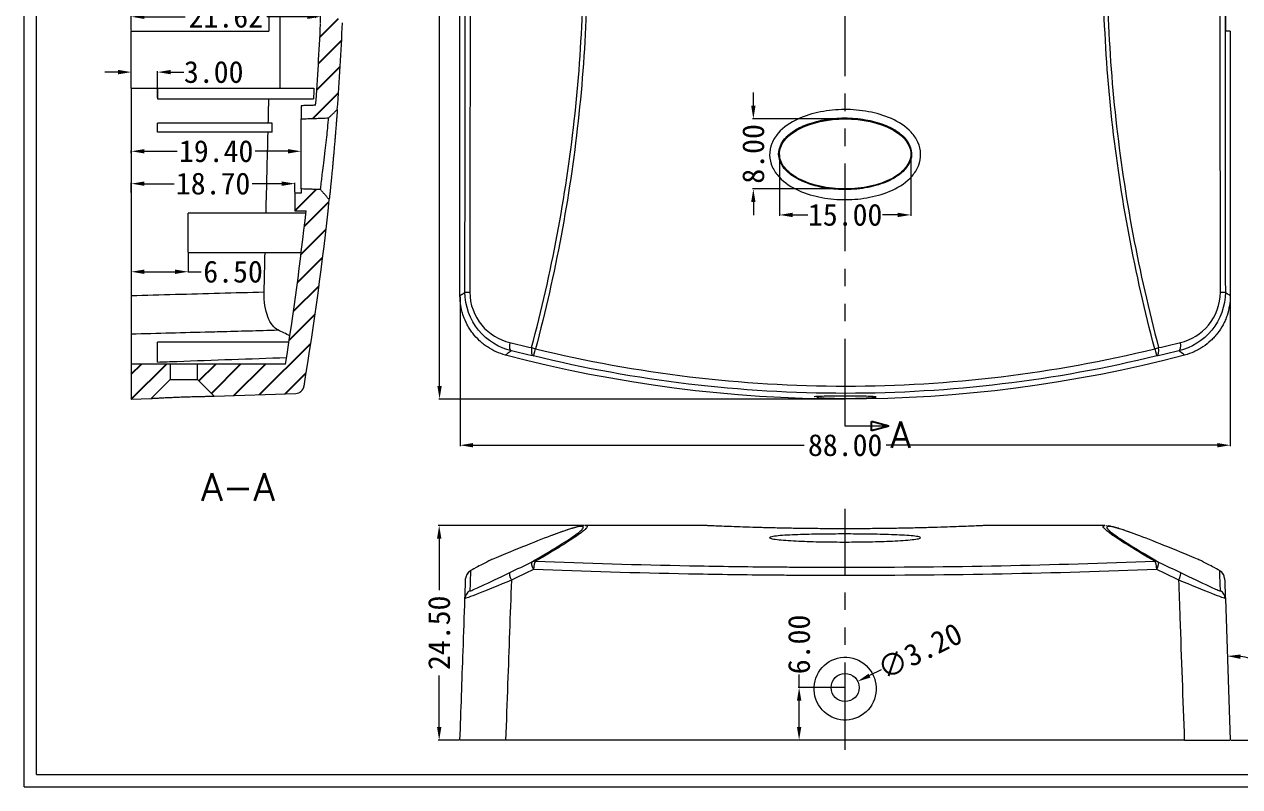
# Model space of a CAD drawing. Extents: x 25 to 585, y 188 to 465.
# Drawn here: x 25.4 to 164.3, y 188.1 to 275.2 of the extents above; entities that cross this region are included whole.
import ezdxf

# ---------------------------------------------------------------- set-up
doc = ezdxf.new("R2010")
doc.units = 0
doc.header["$MEASUREMENT"] = 0
doc.linetypes.add('PHANTOM', pattern=[2.5, 1.25, -0.25, 0.25, -0.25, 0.25, -0.25])
doc.layers.add('10', color=7, linetype='Continuous')
doc.layers.add('TOP', color=7, linetype='Continuous')
doc.styles.add('blockfont', font='simplex.shx', dxfattribs={"bigfont": 'bigfont'})
doc.dimstyles.new('1', dxfattribs={"dimtxt": 2.5, "dimasz": 1.5, "dimexe": 0.1, "dimexo": 0.1, "dimgap": 0.09, "dimtad": 0, "dimzin": 0, "dimdsep": 46, "dimtxsty": 'Standard', "dimcen": 0, "dimclrd": 4, "dimclre": 4, "dimclrt": 3, "dimadec": 1, "dimazin": 0, "dimtfac": 1, "dimtofl": 0, "dimtmove": 0, "dimatfit": 3, "dimfxl": 0.18, "dimtolj": 1, "dimtzin": 0, "dimlwd": 9, "dimlwe": 9, "dimarcsym": 0})

# ---------------------------------------------------------------- blocks, each defined once
blk = doc.blocks.new('HATCH1')
at = {"color": 200, "linetype": 'Continuous'}
for p, q in [((13.63, 348.28), (15.66, 350.3)), ((15.97, 347.78), (18.39, 350.2)), ((18.7, 347.69), (21.12, 350.11)), ((21.44, 347.59), (23.86, 350.01)), ((24.17, 347.5), (26.59, 349.92)), ((26.91, 347.4), (29.33, 349.82)), ((29.64, 347.31), (32.06, 349.72)), ((14.05, 345.87), (15.63, 347.45)), ((31.29, 346.13), (33.47, 348.3)), ((31.67, 343.68), (33.86, 345.87)), ((32.04, 341.22), (34.24, 343.42)), ((32.39, 338.74), (34.6, 340.95)), ((32.72, 336.25), (34.95, 338.47)), ((33.04, 333.74), (35.28, 335.98)), ((33.34, 331.21), (35.59, 333.46)), ((33.62, 328.67), (35.89, 330.93)), ((33.89, 326.11), (36.17, 328.38)), ((34.14, 323.53), (36.43, 325.82)), ((34.37, 320.94), (36.68, 323.24)), ((34.58, 318.32), (36.91, 320.64)), ((34.78, 315.69), (37.12, 318.02)), ((34.96, 313.04), (37.31, 315.39)), ((35.11, 310.37), (37.48, 312.73)), ((33.13, 308.39), (34.51, 309.77)), ((34.63, 307.06), (37.63, 310.06)), ((36.85, 306.45), (37.17, 306.77)), ((34.63, 275.96), (35.02, 276.35)), ((35.18, 273.69), (37.31, 275.82)), ((35.02, 270.69), (37.67, 273.34)), ((34.82, 267.67), (37.5, 270.35)), ((34.39, 264.42), (37.3, 267.33)), ((32.33, 253.88), (34.77, 256.31)), ((33.41, 252.13), (36.23, 254.95)), ((33.03, 248.92), (35.88, 251.77)), ((32.61, 245.68), (35.5, 248.56)), ((32.16, 242.4), (35.09, 245.32)), ((31.68, 239.09), (34.64, 242.05)), ((28.29, 232.88), (34.15, 238.73)), ((13.63, 235.2), (14.81, 236.37)), ((13.63, 232.37), (17.64, 236.37)), ((21.36, 234.44), (23.3, 236.37)), ((22.78, 233.02), (26.12, 236.37)), ((25.36, 232.78), (28.95, 236.37)), ((31.23, 232.98), (33.62, 235.38))]:
    blk.add_line(p, q, dxfattribs=at)
blk = doc.blocks.new('ASSORTED_DRAFT2')
at = {"color": 13}
for p, q in [((124.2, 222.26, 124.2), (122.2, 222.8)), ((122.2, 221.73), (122.2, 222.8)), ((124.2, 222.26, 124.2), (122.2, 221.73))]:
    blk.add_line(p, q, dxfattribs=at)
blk = doc.blocks.new('*D74')
at = {"color": 4, "linetype": 'Continuous', "lineweight": 9}
for p, q in [((75.2, 244.06), (75.2, 227)), ((163.2, 244.06), (163.2, 227)), ((76.7, 227.1), (114.52, 227.1)), ((161.7, 227.1), (123.87, 227.1))]:
    blk.add_line(p, q, dxfattribs=at)
for points in [[(76.7, 227.35), (76.7, 226.85), (75.2, 227.1)], [(161.7, 227.35), (161.7, 226.85), (163.2, 227.1)]]:
    blk.add_solid(points, dxfattribs=at)
at = {"layer": 'Defpoints', "color": 0, "linetype": 'Continuous', "lineweight": 9}
for p in [(75.2, 244.16), (163.2, 244.16), (163.2, 227.1)]:
    blk.add_point(p, dxfattribs=at)
at = {"color": 3, "linetype": 'Continuous', "lineweight": 9, "insert": (119.2, 227.1), "char_height": 2.5, "attachment_point": 5}
blk.add_mtext('\\A1;88.00', dxfattribs=at)
blk = doc.blocks.new('*D75')
at = {"color": 4, "linetype": 'Continuous', "lineweight": 9}
for p, q in [((111.7, 260.27), (111.7, 253.3)), ((126.7, 260.27), (126.7, 253.3)), ((113.2, 253.4), (114.94, 253.4)), ((125.2, 253.4), (123.45, 253.4))]:
    blk.add_line(p, q, dxfattribs=at)
for points in [[(113.2, 253.65), (113.2, 253.15), (111.7, 253.4)], [(125.2, 253.65), (125.2, 253.15), (126.7, 253.4)]]:
    blk.add_solid(points, dxfattribs=at)
at = {"layer": 'Defpoints', "color": 0, "linetype": 'Continuous', "lineweight": 9}
for p in [(111.7, 260.37), (126.7, 260.37), (126.7, 253.4)]:
    blk.add_point(p, dxfattribs=at)
at = {"color": 3, "linetype": 'Continuous', "lineweight": 9, "insert": (119.2, 253.4), "char_height": 2.5, "attachment_point": 5}
blk.add_mtext('\\A1;15.00', dxfattribs=at)
blk = doc.blocks.new('*D76')
at = {"color": 4, "linetype": 'Continuous', "lineweight": 9}
for p, q in [((108.71, 265.87), (108.71, 267.37)), ((119.1, 264.37), (108.61, 264.37)), ((119.1, 256.37), (108.61, 256.37)), ((108.71, 254.87), (108.71, 253.37))]:
    blk.add_line(p, q, dxfattribs=at)
for points in [[(108.46, 265.87), (108.96, 265.87), (108.71, 264.37)], [(108.46, 254.87), (108.96, 254.87), (108.71, 256.37)]]:
    blk.add_solid(points, dxfattribs=at)
at = {"layer": 'Defpoints', "color": 0, "linetype": 'Continuous', "lineweight": 9}
for p in [(108.71, 264.37), (119.2, 264.37), (119.2, 256.37)]:
    blk.add_point(p, dxfattribs=at)
at = {"color": 3, "linetype": 'Continuous', "lineweight": 9, "insert": (108.71, 260.37), "char_height": 2.5, "attachment_point": 5, "rotation": 90}
blk.add_mtext('\\A1;8.00', dxfattribs=at)
blk = doc.blocks.new('*D79')
at = {"color": 4, "linetype": 'Continuous', "lineweight": 9}
for p, q in [((119.1, 350.37), (72.76, 350.37)), ((72.86, 348.87), (72.86, 296.46)), ((72.86, 233.87), (72.86, 286.28)), ((119.1, 232.37), (72.76, 232.37))]:
    blk.add_line(p, q, dxfattribs=at)
for points in [[(72.61, 348.87), (73.11, 348.87), (72.86, 350.37)], [(72.61, 233.87), (73.11, 233.87), (72.86, 232.37)]]:
    blk.add_solid(points, dxfattribs=at)
at = {"layer": 'Defpoints', "color": 0, "linetype": 'Continuous', "lineweight": 9}
for p in [(119.2, 350.37), (72.86, 232.37), (119.2, 232.37)]:
    blk.add_point(p, dxfattribs=at)
at = {"color": 3, "linetype": 'Continuous', "lineweight": 9, "insert": (72.86, 291.37), "char_height": 2.5, "attachment_point": 5, "rotation": 90}
blk.add_mtext('\\A1;118.00', dxfattribs=at)
blk = doc.blocks.new('*D119')
at = {"color": 4, "linetype": 'Continuous', "lineweight": 9}
for p, q in [((113.94, 199.43), (113.94, 200.93)), ((119.1, 199.43), (113.84, 199.43)), ((113.94, 194.93), (113.94, 197.93)), ((119.1, 193.43), (113.84, 193.43))]:
    blk.add_line(p, q, dxfattribs=at)
for points in [[(113.69, 197.93), (114.19, 197.93), (113.94, 199.43)], [(113.69, 194.93), (114.19, 194.93), (113.94, 193.43)]]:
    blk.add_solid(points, dxfattribs=at)
at = {"layer": 'Defpoints', "color": 0, "linetype": 'Continuous', "lineweight": 9}
for p in [(113.94, 199.43), (119.2, 199.43), (119.2, 193.43)]:
    blk.add_point(p, dxfattribs=at)
at = {"color": 3, "linetype": 'Continuous', "lineweight": 9, "insert": (113.94, 204.35), "char_height": 2.5, "attachment_point": 5, "rotation": 90}
blk.add_mtext('\\A1;6.00', dxfattribs=at)
blk = doc.blocks.new('*D120')
at = {"color": 4, "linetype": 'Continuous', "lineweight": 9}
blk.add_line((123.33, 201.44), (121.98, 200.79), dxfattribs=at)
blk.add_solid([(121.87, 201.01), (122.09, 200.56), (120.63, 200.13)], dxfattribs=at)
at = {"layer": 'Defpoints', "color": 0, "linetype": 'Continuous', "lineweight": 9}
for p in [(120.63, 200.13), (117.76, 198.72)]:
    blk.add_point(p, dxfattribs=at)
at = {"color": 3, "linetype": 'Continuous', "lineweight": 9, "insert": (127.72, 203.58), "char_height": 2.5, "attachment_point": 5, "rotation": 26.0106}
blk.add_mtext('\\A1;∅3.20', dxfattribs=at)
blk = doc.blocks.new('*D121')
at = {"color": 4, "linetype": 'Continuous', "lineweight": 9}
for p, q in [((89.38, 217.93), (72.72, 217.93)), ((72.82, 216.43), (72.82, 210.56)), ((72.82, 194.93), (72.82, 200.79)), ((75.1, 193.43), (72.72, 193.43))]:
    blk.add_line(p, q, dxfattribs=at)
for points in [[(72.57, 216.43), (73.07, 216.43), (72.82, 217.93)], [(72.57, 194.93), (73.07, 194.93), (72.82, 193.43)]]:
    blk.add_solid(points, dxfattribs=at)
at = {"layer": 'Defpoints', "color": 0, "linetype": 'Continuous', "lineweight": 9}
for p in [(72.82, 217.93), (89.48, 217.93), (75.2, 193.43)]:
    blk.add_point(p, dxfattribs=at)
at = {"color": 3, "linetype": 'Continuous', "lineweight": 9, "insert": (72.82, 205.68), "char_height": 2.5, "attachment_point": 5, "rotation": 90}
blk.add_mtext('\\A1;24.50', dxfattribs=at)
blk = doc.blocks.new('*D122')
at = {"color": 4, "linetype": 'Continuous', "lineweight": 9}
blk.add_line((163.3, 193.43), (172.89, 193.43), dxfattribs=at)
for start, end in [(76.5782, 83.0347), (8.9653, 15.4218)]:
    blk.add_arc((163.2, 193.43), 9.6, start, end, dxfattribs=at)
for points in [[(164.35, 202.7), (164.37, 203.2), (162.86, 203.02)], [(172.92, 194.94), (172.43, 194.9), (172.79, 193.43)]]:
    blk.add_solid(points, dxfattribs=at)
at = {"layer": 'Defpoints', "color": 0, "linetype": 'Continuous', "lineweight": 9}
for p in [(162.63, 209.59), (171.45, 198.32), (157.98, 193.43), (163.2, 193.43), (163.2, 193.43)]:
    blk.add_point(p, dxfattribs=at)
at = {"color": 3, "linetype": 'Continuous', "lineweight": 9, "insert": (169.86, 200.33), "char_height": 2.5, "attachment_point": 5, "rotation": 316}
blk.add_mtext('\\A1;92.0°', dxfattribs=at)
blk = doc.blocks.new('*D135')
at = {"color": 4, "linetype": 'Continuous', "lineweight": 9}
for p, q in [((36.14, 269.71), (34.64, 269.71)), ((37.64, 267.97), (37.64, 269.81)), ((40.64, 266.77), (40.64, 269.81)), ((42.14, 269.71), (43.64, 269.71))]:
    blk.add_line(p, q, dxfattribs=at)
for points in [[(36.14, 269.96), (36.14, 269.46), (37.64, 269.71)], [(42.14, 269.96), (42.14, 269.46), (40.64, 269.71)]]:
    blk.add_solid(points, dxfattribs=at)
at = {"layer": 'Defpoints', "color": 0, "linetype": 'Continuous', "lineweight": 9}
for p in [(40.64, 269.71), (37.64, 267.87), (40.64, 266.67)]:
    blk.add_point(p, dxfattribs=at)
at = {"color": 3, "linetype": 'Continuous', "lineweight": 9, "insert": (47.06, 269.71), "char_height": 2.5, "attachment_point": 5}
blk.add_mtext('\\A1;3.00', dxfattribs=at)
blk = doc.blocks.new('*D136')
at = {"color": 4, "linetype": 'Continuous', "lineweight": 9}
for p, q in [((37.64, 255.97), (37.64, 257.07)), ((39.14, 256.97), (42.53, 256.97)), ((54.84, 256.97), (51.46, 256.97)), ((56.34, 255.97), (56.34, 257.07))]:
    blk.add_line(p, q, dxfattribs=at)
for points in [[(39.14, 257.22), (39.14, 256.72), (37.64, 256.97)], [(54.84, 257.22), (54.84, 256.72), (56.34, 256.97)]]:
    blk.add_solid(points, dxfattribs=at)
at = {"layer": 'Defpoints', "color": 0, "linetype": 'Continuous', "lineweight": 9}
for p in [(37.64, 256.97), (37.64, 255.87), (56.34, 255.87)]:
    blk.add_point(p, dxfattribs=at)
at = {"color": 3, "linetype": 'Continuous', "lineweight": 9, "insert": (46.99, 256.97), "char_height": 2.5, "attachment_point": 5}
blk.add_mtext('\\A1;18.70', dxfattribs=at)
blk = doc.blocks.new('*D137')
at = {"color": 4, "linetype": 'Continuous', "lineweight": 9}
for p, q in [((37.64, 260.47), (37.64, 260.77)), ((39.14, 260.67), (42.88, 260.67)), ((55.54, 260.67), (51.81, 260.67)), ((57.04, 260.47), (57.04, 260.77))]:
    blk.add_line(p, q, dxfattribs=at)
for points in [[(39.14, 260.92), (39.14, 260.42), (37.64, 260.67)], [(55.54, 260.92), (55.54, 260.42), (57.04, 260.67)]]:
    blk.add_solid(points, dxfattribs=at)
at = {"layer": 'Defpoints', "color": 0, "linetype": 'Continuous', "lineweight": 9}
for p in [(37.64, 260.67), (37.64, 260.37), (57.04, 260.37)]:
    blk.add_point(p, dxfattribs=at)
at = {"color": 3, "linetype": 'Continuous', "lineweight": 9, "insert": (47.34, 260.67), "char_height": 2.5, "attachment_point": 5}
blk.add_mtext('\\A1;19.40', dxfattribs=at)
blk = doc.blocks.new('*D138')
at = {"color": 4, "linetype": 'Continuous', "lineweight": 9}
for p, q in [((37.64, 249.02), (37.64, 246.81)), ((44.14, 249.02), (44.14, 246.81)), ((39.14, 246.91), (42.64, 246.91)), ((44.14, 246.91), (45.64, 246.91))]:
    blk.add_line(p, q, dxfattribs=at)
for points in [[(39.14, 247.16), (39.14, 246.66), (37.64, 246.91)], [(42.64, 247.16), (42.64, 246.66), (44.14, 246.91)]]:
    blk.add_solid(points, dxfattribs=at)
at = {"layer": 'Defpoints', "color": 0, "linetype": 'Continuous', "lineweight": 9}
for p in [(37.64, 249.12), (44.14, 249.12), (44.14, 246.91)]:
    blk.add_point(p, dxfattribs=at)
at = {"color": 3, "linetype": 'Continuous', "lineweight": 9, "insert": (49.27, 246.91), "char_height": 2.5, "attachment_point": 5}
blk.add_mtext('\\A1;6.50', dxfattribs=at)
blk = doc.blocks.new('*D139')
at = {"color": 4, "linetype": 'Continuous', "lineweight": 9}
for p, q in [((37.64, 274.47), (37.64, 276.13)), ((39.14, 276.03), (43.78, 276.03)), ((57.76, 276.03), (53.12, 276.03)), ((59.26, 275.27), (59.26, 276.13))]:
    blk.add_line(p, q, dxfattribs=at)
for points in [[(39.14, 276.28), (39.14, 275.78), (37.64, 276.03)], [(57.76, 276.28), (57.76, 275.78), (59.26, 276.03)]]:
    blk.add_solid(points, dxfattribs=at)
at = {"layer": 'Defpoints', "color": 0, "linetype": 'Continuous', "lineweight": 9}
for p in [(37.64, 276.03), (59.26, 275.17), (37.64, 274.37)]:
    blk.add_point(p, dxfattribs=at)
at = {"color": 3, "linetype": 'Continuous', "lineweight": 9, "insert": (48.45, 276.03), "char_height": 2.5, "attachment_point": 5}
blk.add_mtext('\\A1;21.62', dxfattribs=at)

msp = doc.modelspace()

# ---------------------------------------------------------------- linework, layer by layer
at = {"color": 7, "linetype": 'Continuous', "lineweight": 9}
for p, q in [((25.422, 188.106), (25.422, 397.403)), ((26.831, 189.515), (26.831, 395.994)), ((26.831, 189.515), (319.989, 189.515)), ((25.422, 188.106), (321.398, 188.106))]:
    msp.add_line(p, q, dxfattribs=at)
at = {"linetype": 'Continuous', "lineweight": 9}
for p in [(162.632, 209.594), (157.984, 193.426)]:
    msp.add_line(p, (163.196, 193.426), dxfattribs=at)
msp.add_circle((119.196, 199.426), 1.6, dxfattribs=at)
at = {"layer": '10', "color": 1, "linetype": 'PHANTOM', "lineweight": 9, "ltscale": 8}
for p, q in [((119.196, 229.262), (119.196, 353.372)), ((119.196, 192.295), (119.196, 219.852))]:
    msp.add_line(p, q, dxfattribs=at)
at = {"layer": '10', "color": 7, "linetype": 'Continuous', "lineweight": 9}
for p, q in [((75.196, 244.159), (75.196, 338.577)), ((162.648, 286.368), (162.648, 274.368)), ((53.34, 277.968), (53.34, 274.368)), ((37.64, 274.368), (53.34, 274.368)), ((37.64, 267.868), (37.64, 274.368)), ((163.196, 274.368), (162.648, 274.368)), ((163.196, 274.368), (163.196, 244.159)), ((37.64, 267.868), (40.64, 267.868)), ((37.64, 267.868), (37.64, 244.161)), ((40.64, 267.868), (40.64, 266.668)), ((40.64, 267.868), (58.499, 267.868)), ((40.64, 266.668), (58.47, 266.668)), ((57.04, 265.868), (57.04, 264.368)), ((40.64, 262.868), (40.64, 263.868)), ((53.757, 263.868), (40.64, 263.868)), ((53.733, 262.868), (40.64, 262.868)), ((57.04, 255.868), (56.34, 255.868)), ((56.34, 255.868), (56.34, 253.868)), ((57.04, 256.368), (57.04, 255.868)), ((44.14, 251.368), (44.14, 253.618)), ((57.581, 253.618), (44.14, 253.618)), ((56.34, 253.868), (57.611, 253.868)), ((44.14, 249.118), (44.14, 251.368)), ((44.14, 249.118), (57.063, 249.118)), ((37.64, 239.813), (37.64, 236.368)), ((40.64, 236.601), (40.64, 238.868)), ((55.652, 238.868), (40.64, 238.868)), ((42.09, 236.368), (37.64, 236.368)), ((37.64, 236.368), (37.64, 232.368)), ((42.09, 236.368), (42.09, 234.618)), ((45.19, 236.368), (42.09, 236.368)), ((55.26, 236.368), (45.19, 236.368)), ((45.19, 234.618), (45.19, 236.368)), ((42.09, 234.618), (39.92, 232.448)), ((42.09, 234.618), (45.19, 234.618)), ((47.11, 232.699), (45.19, 234.618)), ((37.64, 232.368), (39.92, 232.448)), ((47.11, 232.699), (56.432, 233.024)), ((103.218, 217.926), (89.479, 217.926)), ((148.879, 217.926), (135.174, 217.926)), ((157.984, 193.426), (80.409, 193.426))]:
    msp.add_line(p, q, dxfattribs=at)
at = {"layer": '10', "color": 80, "linetype": 'Continuous', "lineweight": 9}
for p, q in [((60.182, 264.478), (60.182, 264.478)), ((59.268, 256.29), (59.268, 256.29))]:
    msp.add_line(p, q, dxfattribs=at)
at = {"layer": '10', "color": 1, "linetype": 'Continuous', "lineweight": 9}
msp.add_line((124.196, 229.262), (119.196, 229.262), dxfattribs=at)
at = {"layer": '10', "color": 7, "linetype": 'Continuous', "lineweight": 9}
for centre, radius, start, end in [((-287.86, 291.368), 347.5, 355.80141, 357.32798), ((-287.86, 291.368), 350, 355.75094, 357.37598), ((-287.86, 291.368), 350, 350.54281, 354.06013), ((-287.86, 291.368), 347.5, 350.89331, 353.80494), ((56.397, 234.024), 1, 272, 350.54281), ((79.19, 213.119), 1, 112.02962, 117.10977), ((159.202, 213.119), 1, 62.89023, 67.97038)]:
    msp.add_arc(centre, radius, start, end, dxfattribs=at)
at = {"layer": '10', "color": 7, "linetype": 'Continuous', "lineweight": 9, "extrusion": (0, 0, -1)}
msp.add_arc((-119.196, 384.541), 152.173, 255.23293, 284.76707, dxfattribs=at)
at = {"layer": '10', "color": 7, "linetype": 'Continuous', "lineweight": 9}
for centre, major_axis, ratio, start_param, end_param in [((76.76, 244.595), (1, -0.001), 0.0243857, 3.1765096, 4.2576846), ((161.632, 244.595), (1, 0.001), 0.0243857, 5.1670934, 6.2482683), ((81.321, 238.848), (0.236, 0.972), 0.4250751, 1.6955689, 3.1030268), ((157.072, 238.848), (0.236, -0.972), 0.4250751, 0.0385658, 1.4460238), ((83.823, 238.264), (0.219, 0.976), 0.4267848, 1.6882641, 3.1029925), ((83.823, 238.264), (0.966, -0.257), 0.1471687, 4.280097, 4.7514839), ((83.823, 238.264), (0.236, 0.972), 0.0363525, 3.1765223, 4.5639917), ((154.569, 238.264), (-0.966, -0.257), 0.1471687, 1.5317014, 2.0030883), ((154.569, 238.264), (-0.236, 0.972), 0.0363525, 1.7191936, 3.106663), ((154.569, 238.264), (0.219, -0.976), 0.4267848, 0.0386001, 1.4533286), ((79.19, 213.119), (-0.375, 0.927), 0.9294326, 6.2831819, 6.3585263), ((83.823, 212.862), (0.501, -0.865), 0.9559241, 2.5968039, 3.0681908), ((83.823, 212.862), (0.037, 0.999), 0.2361253, 0.1572368, 1.5447061), ((154.569, 212.862), (-0.501, -0.865), 0.9559241, 3.2149945, 3.6863814), ((154.569, 212.862), (-0.037, 0.999), 0.2361253, 4.7384792, 6.1259486), ((159.202, 213.119), (-0.375, -0.927), 0.9294326, 3.0662516, 3.1415961), ((76.84, 211.841), (-0.999, 0.035), 0.9996743, 5.2019951, 6.2831853), ((81.321, 211.652), (-0.435, 0.9), 0.2133432, 0.022042, 1.4295), ((83.823, 212.862), (-0.435, 0.9), 0.1980505, 0.0219694, 1.4366978), ((154.569, 212.862), (-0.435, -0.9), 0.1980505, 1.7048949, 3.1196233), ((157.072, 211.652), (-0.435, -0.9), 0.2133432, 1.7120927, 3.1195507), ((161.553, 211.841), (-0.999, -0.035), 0.9996743, 3.1415927, 4.2227829), ((76.76, 209.559), (0.999, -0.035), 0.9997023, 2.0604177, 3.1415927), ((161.632, 209.559), (0.999, 0.035), 0.9997023, 0, 1.081175)]:
    msp.add_ellipse(centre, major_axis=major_axis, ratio=ratio, start_param=start_param, end_param=end_param, dxfattribs=at)
for points, knots in [([(83.384, 238.242), (85.652, 246.776), (87.286, 255.413), (88.739, 268.53), (89.057, 272.929), (89.349, 281.783), (89.322, 286.254), (88.717, 299.611), (87.619, 308.421), (84.997, 321.505), (83.962, 325.833), (81.595, 334.369), (80.282, 338.591), (78.752, 342.744)], [0, 0, 0, 0, 0.25, 0.25, 0.375, 0.375, 0.5, 0.5, 0.75, 0.75, 0.875, 0.875, 1, 1, 1, 1]), ([(79.19, 342.919), (80.719, 338.753), (82.033, 334.517), (84.401, 325.956), (85.435, 321.615), (88.059, 308.493), (89.156, 299.657), (89.761, 286.263), (89.788, 281.779), (89.496, 272.9), (89.178, 268.488), (87.726, 255.334), (86.092, 246.671), (83.823, 238.111)], [0, 0, 0, 0, 0.125, 0.125, 0.25, 0.25, 0.5, 0.5, 0.625, 0.625, 0.75, 0.75, 1, 1, 1, 1]), ([(154.569, 238.111), (152.3, 246.676), (150.645, 255.462), (148.719, 273.04), (148.433, 281.862), (149.233, 299.576), (150.338, 308.519), (152.964, 321.643), (153.995, 325.967), (156.36, 334.518), (157.673, 338.751), (159.202, 342.919)], [0, 0, 0, 0, 0.25, 0.25, 0.5, 0.5, 0.75, 0.75, 0.875, 0.875, 1, 1, 1, 1]), ([(159.641, 342.744), (158.11, 338.59), (156.798, 334.37), (154.434, 325.844), (153.402, 321.533), (150.777, 308.448), (149.672, 299.529), (148.872, 281.866), (149.159, 273.069), (151.085, 255.542), (152.739, 246.781), (155.009, 238.242)], [0, 0, 0, 0, 0.125, 0.125, 0.25, 0.25, 0.5, 0.5, 0.75, 0.75, 1, 1, 1, 1]), ([(75.761, 244.595), (75.774, 260.176), (75.787, 275.756), (75.807, 299.128), (75.814, 306.918), (75.824, 318.604), (75.827, 322.499), (75.832, 328.342), (75.834, 330.289), (75.837, 334.185), (75.839, 336.132), (75.841, 338.08)], [0, 0, 0, 0, 0.5, 0.5, 0.75, 0.75, 0.875, 0.875, 0.9375, 0.9375, 1, 1, 1, 1]), ([(76.401, 338.057), (76.399, 336.11), (76.397, 334.162), (76.394, 330.267), (76.392, 328.319), (76.387, 322.477), (76.384, 318.581), (76.374, 306.896), (76.368, 299.106), (76.348, 275.735), (76.334, 260.154), (76.321, 244.573)], [0, 0, 0, 0, 0.0625, 0.0625, 0.125, 0.125, 0.25, 0.25, 0.5, 0.5, 1, 1, 1, 1]), ([(162.072, 244.573), (162.058, 260.154), (162.045, 275.735), (162.025, 299.106), (162.018, 306.896), (162.008, 318.581), (162.005, 322.477), (162, 328.319), (161.999, 330.267), (161.995, 334.162), (161.994, 336.11), (161.992, 338.057)], [0, 0, 0, 0, 0.5, 0.5, 0.75, 0.75, 0.875, 0.875, 0.9375, 0.9375, 1, 1, 1, 1]), ([(162.552, 338.08), (162.554, 336.132), (162.555, 334.185), (162.559, 330.289), (162.56, 328.342), (162.565, 322.499), (162.569, 318.604), (162.579, 306.918), (162.585, 299.128), (162.605, 275.756), (162.618, 260.176), (162.632, 244.595)], [0, 0, 0, 0, 0.0625, 0.0625, 0.125, 0.125, 0.25, 0.25, 0.5, 0.5, 1, 1, 1, 1]), ([(61.178, 265.434), (61.179, 265.44), (61.176, 265.397), (61.162, 265.211), (61.138, 264.892), (61.105, 264.463), (61.067, 263.974), (61.026, 263.455), (60.988, 262.99), (60.959, 262.633), (60.941, 262.412), (60.922, 262.183), (60.902, 261.946), (60.87, 261.573), (60.825, 261.05), (60.785, 260.591), (60.765, 260.365)], [0, 0, 0, 0, 0.1197437, 0.244385, 0.3740699, 0.4951478, 0.5844084, 0.6679412, 0.7472257, 0.773112, 0.7986012, 0.8238005, 0.8488206, 0.8737746, 0.9379612, 1, 1, 1, 1]), ([(127.825, 260.365), (127.836, 259.905), (127.652, 258.978), (126.64, 257.412), (124.659, 256.118), (122.014, 255.332), (119.27, 255.063), (116.52, 255.306), (113.868, 256.061), (111.864, 257.315), (110.802, 258.844), (110.464, 260.217), (110.745, 261.604), (111.758, 263.167), (113.735, 264.462), (116.376, 265.251), (119.123, 265.521), (121.873, 265.278), (124.524, 264.519), (126.523, 263.265), (127.586, 261.738), (127.814, 260.824), (127.825, 260.365)], [0, 0, 0, 0, 0.0313509, 0.0628383, 0.1253344, 0.1877168, 0.2501769, 0.3123373, 0.3748965, 0.4374226, 0.4688754, 0.5002016, 0.5315337, 0.5629669, 0.6253411, 0.6876583, 0.7501154, 0.812497, 0.8748702, 0.9373118, 0.9687064, 1, 1, 1, 1]), ([(57.04, 256.368), (57.04, 260.892), (57.04, 261.415), (57.04, 262.382), (57.04, 262.826), (57.04, 263.937), (57.04, 264.366), (57.04, 264.37)], [0, 0, 0, 0, 0.2500401, 0.2500401, 0.5000801, 0.5000801, 1, 1, 1, 1]), ([(59.769, 260.428), (59.826, 260.861), (59.937, 261.811), (60.049, 262.937), (60.127, 263.804), (60.172, 264.348), (60.183, 264.482), (60.181, 264.476)], [0, 0, 0, 0, 0.1405934, 0.3077717, 0.5117001, 0.7490176, 1, 1, 1, 1]), ([(126.791, 260.428), (126.78, 260.861), (126.456, 261.811), (125.288, 262.937), (123.588, 263.804), (121.473, 264.354), (119.135, 264.547), (116.802, 264.333), (114.704, 263.767), (113.024, 262.882), (111.881, 261.729), (111.437, 260.25), (112.044, 258.76), (113.355, 257.668), (115.07, 256.876), (117.076, 256.397), (119.383, 256.222), (121.787, 256.458), (123.882, 257.072), (125.436, 257.962), (126.471, 258.979), (126.796, 259.933), (126.791, 260.408), (126.791, 260.428)], [0, 0, 0, 0, 0.0349795, 0.0765732, 0.1273103, 0.1863546, 0.2504986, 0.3142415, 0.3729548, 0.4234315, 0.4648882, 0.5000582, 0.5411818, 0.5861316, 0.6344535, 0.6915136, 0.7503391, 0.8190012, 0.8839082, 0.9234353, 0.9616621, 0.9983784, 1, 1, 1, 1]), ([(111.696, 260.368), (111.696, 259.844), (111.892, 259.321), (112.643, 258.354), (113.199, 257.91), (115.281, 256.799), (117.233, 256.368), (121.16, 256.368), (123.111, 256.799), (125.194, 257.91), (125.75, 258.354), (126.501, 259.321), (126.696, 259.844), (126.696, 260.368), (126.696, 260.892), (126.501, 261.415), (125.75, 262.382), (125.194, 262.826), (123.111, 263.937), (121.16, 264.368), (117.233, 264.368), (115.281, 263.937), (113.199, 262.826), (112.643, 262.382), (111.892, 261.415), (111.696, 260.892), (111.696, 260.368)], [0, 0, 0, 0, 0.0625, 0.0625, 0.125, 0.125, 0.25, 0.25, 0.375, 0.375, 0.4375, 0.4375, 0.5, 0.5, 0.5, 0.5625, 0.5625, 0.625, 0.625, 0.75, 0.75, 0.875, 0.875, 0.9375, 0.9375, 1, 1, 1, 1]), ([(59.268, 256.294), (59.267, 256.286), (59.268, 256.296), (59.286, 256.458), (59.354, 257.072), (59.459, 257.962), (59.584, 258.979), (59.704, 259.933), (59.767, 260.408), (59.769, 260.428)], [0, 0, 0, 0, 0.0068881, 0.2800154, 0.538205, 0.6954379, 0.847498, 0.9935497, 1, 1, 1, 1]), ([(60.765, 260.365), (60.751, 260.214), (60.724, 259.911), (60.683, 259.457), (60.635, 258.944), (60.583, 258.389), (60.541, 257.943), (60.511, 257.633), (60.491, 257.432), (60.472, 257.239), (60.454, 257.053), (60.437, 256.876), (60.42, 256.706), (60.404, 256.543), (60.388, 256.389), (60.359, 256.099), (60.322, 255.732), (60.287, 255.4), (60.273, 255.264), (60.269, 255.221), (60.268, 255.217)], [0, 0, 0, 0, 0.0469347, 0.0945109, 0.1436195, 0.2148561, 0.2875011, 0.3171078, 0.347103, 0.3775645, 0.4085667, 0.4401801, 0.4724712, 0.5055024, 0.539332, 0.5740144, 0.7109348, 0.8585358, 0.9999979, 1, 1, 1, 1]), ([(52.821, 244.57), (51.123, 244.525), (49.424, 244.479), (47.725, 244.433), (44.364, 244.342), (41.002, 244.252), (37.64, 244.161)], [0, 0, 0, 0, 0.3356778, 0.3356778, 0.3356778, 1, 1, 1, 1]), ([(54.39, 240.26), (53.948, 240.483), (53.543, 240.99), (52.961, 242.508), (52.796, 243.525), (52.821, 244.57)], [0, 0, 0, 0, 0.5, 0.5, 1, 1, 1, 1]), ([(75.196, 244.159), (75.315, 244.25), (75.433, 244.342), (75.552, 244.433), (75.621, 244.487), (75.691, 244.541), (75.761, 244.595)], [0, 0, 0, 0, 0.6291285, 0.6291285, 0.6291285, 1, 1, 1, 1]), ([(81.07, 237.881), (79.625, 238.235), (78.295, 239.044), (76.345, 241.42), (75.76, 242.988), (75.761, 244.595)], [0, 0, 0, 0, 0.5, 0.5, 1, 1, 1, 1]), ([(76.321, 244.573), (76.32, 243.18), (76.838, 241.823), (78.524, 239.798), (79.66, 239.122), (80.882, 238.826)], [0, 0, 0, 0, 0.5, 0.5, 1, 1, 1, 1]), ([(162.632, 244.595), (162.633, 242.993), (162.054, 241.431), (160.104, 239.048), (158.765, 238.234), (157.323, 237.881)], [0, 0, 0, 0, 0.5, 0.5, 1, 1, 1, 1]), ([(157.511, 238.826), (158.73, 239.122), (159.874, 239.802), (161.56, 241.832), (162.073, 243.184), (162.072, 244.573)], [0, 0, 0, 0, 0.5, 0.5, 1, 1, 1, 1]), ([(162.632, 244.595), (162.701, 244.541), (162.771, 244.487), (162.841, 244.433), (162.959, 244.342), (163.078, 244.25), (163.196, 244.159)], [0, 0, 0, 0, 0.3708715, 0.3708715, 0.3708715, 1, 1, 1, 1]), ([(37.64, 244.161), (37.64, 243.168), (37.64, 242.202), (37.64, 240.633), (37.64, 240.066), (37.64, 239.813)], [0, 0, 0, 0, 0.5, 0.5, 1, 1, 1, 1]), ([(80.409, 237.394), (80.035, 237.493), (79.675, 237.62), (78.98, 237.932), (78.646, 238.116), (78.164, 238.436), (78.008, 238.549), (77.707, 238.786), (77.563, 238.91), (77.145, 239.299), (76.887, 239.581), (76.535, 240.039), (76.423, 240.197), (76.215, 240.518), (76.118, 240.682), (75.848, 241.186), (75.695, 241.535), (75.509, 242.081), (75.454, 242.267), (75.361, 242.639), (75.322, 242.826), (75.228, 243.391), (75.196, 243.773), (75.196, 244.159)], [0, 0, 0, 0, 0.125, 0.125, 0.25, 0.25, 0.3125, 0.3125, 0.375, 0.375, 0.5, 0.5, 0.5625, 0.5625, 0.625, 0.625, 0.75, 0.75, 0.8125, 0.8125, 0.875, 0.875, 1, 1, 1, 1]), ([(163.196, 244.159), (163.196, 243.773), (163.165, 243.392), (163.04, 242.641), (162.948, 242.27), (162.761, 241.722), (162.692, 241.543), (162.539, 241.192), (162.456, 241.02), (162.186, 240.517), (161.979, 240.196), (161.627, 239.739), (161.503, 239.591), (161.245, 239.307), (161.111, 239.172), (160.693, 238.782), (160.394, 238.546), (159.913, 238.226), (159.748, 238.126), (159.412, 237.941), (159.241, 237.855), (158.718, 237.621), (158.357, 237.493), (157.984, 237.394)], [0, 0, 0, 0, 0.125, 0.125, 0.25, 0.25, 0.3125, 0.3125, 0.375, 0.375, 0.5, 0.5, 0.5625, 0.5625, 0.625, 0.625, 0.75, 0.75, 0.8125, 0.8125, 0.875, 0.875, 1, 1, 1, 1]), ([(37.64, 239.813), (40.637, 239.893), (43.634, 239.973), (46.631, 240.053), (46.996, 240.063), (47.361, 240.072), (47.725, 240.082), (49.947, 240.141), (52.169, 240.201), (54.39, 240.26)], [0, 0, 0, 0, 0.5367878, 0.5367878, 0.5367878, 0.6020979, 0.6020979, 0.6020979, 1, 1, 1, 1]), ([(81.07, 237.881), (80.927, 237.775), (80.784, 237.67), (80.641, 237.565), (80.564, 237.508), (80.486, 237.451), (80.409, 237.394)], [0, 0, 0, 0, 0.6488894, 0.6488894, 0.6488894, 1, 1, 1, 1]), ([(83.823, 238.111), (89.634, 236.694), (95.496, 235.633), (107.322, 234.213), (113.315, 233.856), (131.181, 233.865), (142.948, 235.277), (154.569, 238.111)], [0, 0, 0, 0, 0.25, 0.25, 0.5, 0.5, 1, 1, 1, 1]), ([(157.984, 237.394), (157.815, 237.518), (157.646, 237.642), (157.478, 237.767), (157.426, 237.804), (157.375, 237.842), (157.323, 237.881)], [0, 0, 0, 0, 0.7658742, 0.7658742, 0.7658742, 1, 1, 1, 1]), ([(40.64, 236.601), (41.38, 236.627), (42.119, 236.653), (42.858, 236.679), (47.032, 236.827), (51.206, 236.974), (55.38, 237.122)], [0, 0, 0, 0, 0.1504344, 0.1504344, 0.1504344, 1, 1, 1, 1]), ([(154.804, 237.292), (143.105, 234.447), (131.26, 233.03), (113.275, 233.021), (107.243, 233.38), (95.339, 234.804), (89.438, 235.87), (83.588, 237.292)], [0, 0, 0, 0, 0.5, 0.5, 0.75, 0.75, 1, 1, 1, 1]), ([(56.828, 233.119), (56.848, 233.128), (56.922, 233.166), (57.038, 233.246), (57.157, 233.364), (57.243, 233.481), (57.299, 233.584), (57.332, 233.662), (57.35, 233.715), (57.362, 233.755), (57.369, 233.783), (57.372, 233.795), (57.373, 233.8)], [0, 0, 0, 0, 0.043868, 0.1718761, 0.2873674, 0.3892059, 0.4745953, 0.5472715, 0.6133688, 0.7025352, 0.8350176, 1, 1, 1, 1]), ([(39.92, 232.448), (39.941, 232.449), (39.976, 232.451), (39.999, 232.452), (40.085, 232.457), (40.165, 232.462), (40.316, 232.47), (40.372, 232.473), (40.495, 232.48), (40.56, 232.483), (40.77, 232.495), (40.928, 232.503), (41.192, 232.516), (41.283, 232.521), (41.471, 232.53), (41.666, 232.539), (41.872, 232.549), (42.084, 232.558), (42.194, 232.563), (42.525, 232.577), (42.751, 232.586), (43.212, 232.604), (43.45, 232.613), (43.916, 232.628), (44.146, 232.636), (44.488, 232.646), (44.601, 232.649), (44.822, 232.655), (44.93, 232.658), (45.247, 232.666), (45.449, 232.67), (45.831, 232.678), (46.006, 232.682), (46.243, 232.686), (46.319, 232.687), (46.46, 232.69), (46.527, 232.691), (46.711, 232.694), (46.813, 232.695), (46.934, 232.697), (46.969, 232.697), (47.028, 232.698), (47.051, 232.698), (47.096, 232.699), (47.114, 232.699), (47.108, 232.699)], [0, 0, 0, 0, 0.0464371, 0.0776683, 0.0776683, 0.1401307, 0.1401307, 0.1713619, 0.1713619, 0.202593, 0.202593, 0.2650554, 0.2650554, 0.2962866, 0.2962866, 0.3275178, 0.358749, 0.358749, 0.3899802, 0.3899802, 0.4524425, 0.4524425, 0.5149049, 0.5149049, 0.5773673, 0.5773673, 0.6085985, 0.6085985, 0.6398296, 0.6398296, 0.702292, 0.702292, 0.7647544, 0.7647544, 0.7959856, 0.7959856, 0.8272168, 0.8272168, 0.8896791, 0.8896791, 0.9209103, 0.9209103, 0.9521415, 0.9521415, 1, 1, 1, 1]), ([(115.98, 232.554), (116.375, 232.516), (117.113, 232.478), (118.861, 232.442), (119.871, 232.445), (121.558, 232.49), (122.227, 232.53), (122.852, 232.605), (122.804, 232.639), (122.025, 232.682), (121.287, 232.692), (119.534, 232.7), (118.526, 232.7), (116.831, 232.689), (116.164, 232.676), (115.73, 232.643), (115.662, 232.631), (115.65, 232.619)], [0, 0, 0, 0, 0.1351991, 0.1351991, 0.2703982, 0.2703982, 0.4055973, 0.4055973, 0.5407965, 0.5407965, 0.6759956, 0.6759956, 0.8111947, 0.8111947, 0.9463938, 0.9463938, 1, 1, 1, 1]), ([(83.384, 213.76), (85.652, 215.074), (87.286, 216.08), (88.739, 217.105), (89.057, 217.366), (89.349, 217.721), (89.322, 217.815), (88.717, 217.84), (87.619, 217.516), (84.997, 216.546), (83.962, 216.142), (81.595, 215.188), (80.282, 214.637), (78.752, 214.017)], [0, 0, 0, 0, 0.25, 0.25, 0.375, 0.375, 0.5, 0.5, 0.75, 0.75, 0.875, 0.875, 1, 1, 1, 1]), ([(89.529, 217.926), (89.54, 217.926), (89.55, 217.925), (89.761, 217.917), (89.788, 217.822), (89.496, 217.466), (89.178, 217.205), (87.726, 216.177), (86.092, 215.168), (83.823, 213.85)], [0, 0, 0, 0, 0.011827, 0.011827, 0.2588703, 0.2588703, 0.5059135, 0.5059135, 1, 1, 1, 1]), ([(89.433, 217.921), (89.367, 217.918), (89.16, 217.902), (88.824, 217.835), (88.332, 217.71), (87.751, 217.534), (87.074, 217.308), (86.389, 217.066), (85.901, 216.885), (85.684, 216.803)], [0, 0, 0, 0, 0.0755271, 0.2344648, 0.3935398, 0.5630019, 0.724287, 0.8827614, 1, 1, 1, 1]), ([(135.179, 217.926), (135.175, 217.926), (135.17, 217.925), (135.085, 217.921), (134.674, 217.903), (133.995, 217.873), (133.071, 217.835), (131.906, 217.79), (130.521, 217.742), (128.948, 217.694), (127.206, 217.649), (125.324, 217.611), (123.341, 217.581), (121.283, 217.563), (119.19, 217.557), (117.097, 217.563), (115.04, 217.581), (113.056, 217.611), (111.175, 217.649), (109.433, 217.694), (107.861, 217.742), (106.476, 217.79), (105.314, 217.835), (104.391, 217.873), (103.714, 217.903), (103.305, 217.921), (103.213, 217.926), (103.22, 217.926)], [0, 0, 0, 0, 0.0001942, 0.0419625, 0.0834157, 0.1252759, 0.1670807, 0.208501, 0.25026, 0.2920289, 0.3334196, 0.375155, 0.4169028, 0.4582946, 0.5000621, 0.5417805, 0.5831865, 0.6250086, 0.6666751, 0.7080753, 0.7499356, 0.791657, 0.8330799, 0.8749269, 0.9167426, 0.9581927, 1, 1, 1, 1]), ([(127.825, 216.55), (127.836, 216.509), (127.652, 216.425), (126.64, 216.276), (124.659, 216.147), (122.014, 216.066), (119.27, 216.038), (116.52, 216.063), (113.868, 216.141), (111.864, 216.266), (110.802, 216.412), (110.464, 216.538), (110.745, 216.659), (111.758, 216.789), (113.735, 216.89), (116.376, 216.95), (119.123, 216.97), (121.873, 216.952), (124.524, 216.895), (126.523, 216.797), (127.586, 216.67), (127.814, 216.591), (127.825, 216.55)], [0, 0, 0, 0, 0.0313509, 0.0628383, 0.1253344, 0.1877168, 0.2501769, 0.3123373, 0.3748965, 0.4374226, 0.4688754, 0.5002016, 0.5315337, 0.5629669, 0.6253411, 0.6876583, 0.7501154, 0.812497, 0.8748702, 0.9373118, 0.9687064, 1, 1, 1, 1]), ([(154.569, 213.85), (152.3, 215.169), (150.645, 216.191), (148.719, 217.557), (148.433, 217.909), (148.843, 217.925), (148.853, 217.926), (148.863, 217.926)], [0, 0, 0, 0, 0.4939644, 0.4939644, 0.9879287, 0.9879287, 1, 1, 1, 1]), ([(159.641, 214.017), (158.11, 214.637), (156.798, 215.188), (154.434, 216.141), (153.402, 216.543), (150.777, 217.514), (149.672, 217.84), (148.872, 217.807), (149.159, 217.456), (151.085, 216.094), (152.739, 215.074), (155.009, 213.76)], [0, 0, 0, 0, 0.125, 0.125, 0.25, 0.25, 0.5, 0.5, 0.75, 0.75, 1, 1, 1, 1]), ([(151.632, 217.194), (151.525, 217.233), (151.172, 217.358), (150.653, 217.529), (150.077, 217.704), (149.605, 217.829), (149.328, 217.879), (149.207, 217.896)], [0, 0, 0, 0, 0.0953275, 0.3241867, 0.5543823, 0.788023, 1, 1, 1, 1]), ([(78.752, 214.017), (78.054, 213.66), (77.462, 213.351), (76.634, 212.901), (76.402, 212.763), (76.401, 212.739)], [0, 0, 0, 0, 0.5, 0.5, 1, 1, 1, 1]), ([(83.823, 213.85), (89.634, 213.632), (95.496, 213.46), (104.365, 213.286), (107.334, 213.242), (111.062, 213.205), (111.808, 213.199), (113.302, 213.188), (114.05, 213.183), (116.29, 213.172), (117.781, 213.169), (125.226, 213.169), (131.145, 213.229), (142.911, 213.461), (148.759, 213.632), (154.569, 213.85)], [0, 0, 0, 0, 0.25, 0.25, 0.375, 0.375, 0.40625, 0.40625, 0.4375, 0.4375, 0.5, 0.5, 0.75, 0.75, 1, 1, 1, 1]), ([(161.992, 212.739), (161.991, 212.763), (161.76, 212.9), (160.928, 213.352), (160.339, 213.66), (159.641, 214.017)], [0, 0, 0, 0, 0.5, 0.5, 1, 1, 1, 1]), ([(76.381, 212.744), (76.359, 212.732), (76.305, 212.697), (76.23, 212.642), (76.117, 212.54), (76.016, 212.417), (75.966, 212.329), (75.947, 212.291)], [0, 0, 0, 0, 0.2443834, 0.5240302, 0.7132615, 0.8825824, 1, 1, 1, 1]), ([(76.401, 212.739), (76.399, 212.689), (76.397, 212.642), (76.394, 212.547), (76.392, 212.5), (76.387, 212.358), (76.384, 212.264), (76.374, 211.979), (76.368, 211.788), (76.348, 211.217), (76.334, 210.838), (76.321, 210.458)], [0, 0, 0, 0, 0.0625, 0.0625, 0.125, 0.125, 0.25, 0.25, 0.5, 0.5, 1, 1, 1, 1]), ([(76.371, 210.464), (76.519, 210.509), (76.991, 210.715), (78.524, 211.42), (79.66, 211.96), (80.882, 212.55)], [0, 0, 0, 0, 0.4499641, 0.4499641, 1, 1, 1, 1]), ([(154.804, 212.897), (148.954, 212.679), (143.068, 212.508), (131.223, 212.278), (125.265, 212.218), (117.771, 212.217), (116.27, 212.221), (114.016, 212.232), (113.263, 212.236), (111.759, 212.247), (111.008, 212.254), (107.256, 212.29), (104.267, 212.334), (95.339, 212.508), (89.438, 212.679), (83.588, 212.897)], [0, 0, 0, 0, 0.25, 0.25, 0.5, 0.5, 0.5625, 0.5625, 0.59375, 0.59375, 0.625, 0.625, 0.75, 0.75, 1, 1, 1, 1]), ([(157.511, 212.55), (158.73, 211.961), (159.874, 211.418), (161.348, 210.74), (161.793, 210.545), (161.977, 210.479)], [0, 0, 0, 0, 0.5721642, 0.5721642, 1, 1, 1, 1]), ([(162.072, 210.458), (162.058, 210.838), (162.045, 211.217), (162.025, 211.788), (162.018, 211.979), (162.008, 212.264), (162.005, 212.358), (162, 212.5), (161.999, 212.547), (161.995, 212.642), (161.994, 212.689), (161.992, 212.739)], [0, 0, 0, 0, 0.5, 0.5, 0.75, 0.75, 0.875, 0.875, 0.9375, 0.9375, 1, 1, 1, 1]), ([(162.503, 212.155), (162.501, 212.159), (162.476, 212.228), (162.423, 212.349), (162.32, 212.49), (162.228, 212.585), (162.148, 212.652), (162.08, 212.702), (162.032, 212.734), (162.01, 212.748)], [0, 0, 0, 0, 0.008321, 0.171388, 0.3157658, 0.4473816, 0.580932, 0.7721175, 1, 1, 1, 1]), ([(81.07, 211.687), (79.625, 211.093), (78.295, 210.554), (76.345, 209.784), (75.76, 209.567), (75.761, 209.594)], [0, 0, 0, 0, 0.5, 0.5, 1, 1, 1, 1]), ([(75.761, 209.594), (75.777, 210.047), (75.793, 210.5), (75.808, 210.954), (75.819, 211.262), (75.829, 211.555), (75.841, 211.876)], [0, 0, 0, 0, 0.5958677, 0.5958677, 0.5958677, 1, 1, 1, 1]), ([(81.07, 211.687), (80.927, 207.737), (80.784, 203.787), (80.641, 199.837), (80.564, 197.7), (80.486, 195.563), (80.409, 193.426)], [0, 0, 0, 0, 0.6488894, 0.6488894, 0.6488894, 1, 1, 1, 1]), ([(162.632, 209.594), (162.633, 209.567), (162.054, 209.781), (160.104, 210.551), (158.765, 211.094), (157.323, 211.687)], [0, 0, 0, 0, 0.5, 0.5, 1, 1, 1, 1]), ([(157.984, 193.426), (157.815, 198.088), (157.646, 202.75), (157.478, 207.412), (157.426, 208.837), (157.375, 210.262), (157.323, 211.687)], [0, 0, 0, 0, 0.7658742, 0.7658742, 0.7658742, 1, 1, 1, 1]), ([(162.552, 211.876), (162.569, 211.402), (162.584, 210.969), (162.6, 210.516), (162.61, 210.209), (162.621, 209.902), (162.632, 209.594)], [0, 0, 0, 0, 0.595868, 0.595868, 0.595868, 1, 1, 1, 1]), ([(75.196, 193.426), (75.315, 196.816), (75.433, 200.207), (75.552, 203.598), (75.621, 205.597), (75.691, 207.596), (75.761, 209.594)], [0, 0, 0, 0, 0.6291285, 0.6291285, 0.6291285, 1, 1, 1, 1]), ([(115.98, 197.778), (116.375, 196.922), (117.113, 196.241), (118.861, 195.6), (119.871, 195.646), (121.558, 196.455), (122.227, 197.206), (122.852, 198.973), (122.804, 199.976), (122.025, 201.667), (121.287, 202.356), (119.534, 203.001), (118.526, 202.956), (116.831, 202.145), (116.164, 201.392), (115.543, 199.636), (115.584, 198.635), (115.98, 197.778)], [0, 0, 0, 0, 0.125, 0.125, 0.25, 0.25, 0.375, 0.375, 0.5, 0.5, 0.625, 0.625, 0.75, 0.75, 0.875, 0.875, 1, 1, 1, 1]), ([(80.409, 193.426), (78.915, 193.426), (77.593, 193.426), (75.712, 193.426), (75.192, 193.426), (75.199, 193.426)], [0, 0, 0, 0, 0.5, 0.5, 1, 1, 1, 1])]:
    msp.add_open_spline(points, degree=3, knots=knots, dxfattribs=at)
for points, degree in [([(54.64, 267.868), (54.64, 271.235), (54.64, 274.601), (54.64, 277.968)], 3), ([(53.292, 263.868), (53.315, 264.801), (53.337, 265.735), (53.36, 266.668)], 3), ([(58.499, 267.868), (58.49, 267.468), (58.48, 267.068), (58.47, 266.668)], 3), ([(58.708, 265.926), (57.04, 265.868)], 1), ([(60.182, 264.478), (61.178, 265.436)], 1), ([(53.733, 262.868), (53.741, 263.201), (53.749, 263.535), (53.757, 263.868)], 3), ([(57.04, 264.368), (60.182, 264.478)], 1), ([(53.042, 253.618), (53.117, 256.702), (53.192, 259.785), (53.268, 262.868)], 3), ([(59.268, 256.29), (57.04, 256.368)], 1), ([(60.261, 255.148), (59.268, 256.29)], 1), ([(52.821, 244.57), (52.858, 246.086), (52.895, 247.602), (52.932, 249.118)], 3), ([(55.763, 239.6), (55.304, 239.811), (54.847, 240.031), (54.39, 240.26)], 3), ([(80.882, 238.826), (81.715, 238.624), (82.549, 238.43), (83.384, 238.242)], 3), ([(155.009, 238.242), (155.844, 238.43), (156.678, 238.624), (157.511, 238.826)], 3), ([(83.588, 237.292), (82.747, 237.481), (81.908, 237.677), (81.07, 237.881)], 3), ([(157.323, 237.881), (156.485, 237.677), (155.645, 237.481), (154.804, 237.292)], 3), ([(148.962, 217.921), (148.994, 217.918), (149.028, 217.914), (149.064, 217.909)], 3), ([(80.882, 212.55), (81.715, 212.953), (82.549, 213.356), (83.384, 213.76)], 3), ([(83.588, 212.897), (82.747, 212.493), (81.908, 212.089), (81.07, 211.687)], 3), ([(157.323, 211.687), (156.485, 212.089), (155.645, 212.493), (154.804, 212.897)], 3), ([(155.009, 213.76), (155.844, 213.356), (156.678, 212.953), (157.511, 212.55)], 3), ([(161.998, 210.472), (162.047, 210.455), (162.072, 210.45), (162.072, 210.458)], 3)]:
    msp.add_open_spline(points, degree=degree, dxfattribs=at)

# ---------------------------------------------------------------- block references
at = {"layer": '10', "color": 200, "linetype": 'Continuous', "lineweight": 9}
msp.add_blockref('HATCH1', (24.009, 0), dxfattribs=at)
at = {"layer": 'TOP', "color": 1, "linetype": 'Continuous', "lineweight": 9}
msp.add_blockref('ASSORTED_DRAFT2', (0, 7), dxfattribs=at)

# ---------------------------------------------------------------- texts
at = {"layer": 'TOP', "color": 1, "linetype": 'Continuous', "lineweight": 9, "style": 'blockfont'}
for s, insert, char_height, attachment_point in [('\\W01.000;A', (124.37, 226.793), 3, 7), ('\\W01.000; \\H3.17;A-A\\H3.17;', (48.745, 220.754), 3.175, 8)]:
    msp.add_mtext(s, dxfattribs=dict(at, insert=insert, char_height=char_height, attachment_point=attachment_point))

# ---------------------------------------------------------------- dimensions: what is measured, and where the dimension line sits
at = {"linetype": 'Continuous', "lineweight": 9}
for base, p1, p2, picture, middle in [((72.862, 232.368), (119.196, 350.368), (119.196, 232.368), '*D79', (72.862, 291.368)), ((108.709, 264.368), (119.196, 256.368), (119.196, 264.368), '*D76', (108.709, 260.368)), ((72.818, 217.926), (75.199, 193.426), (89.479, 217.926), '*D121', (72.818, 205.676)), ((113.943, 199.426), (119.196, 193.426), (119.196, 199.426), '*D119', (113.943, 204.349))]:
    dim = msp.add_linear_dim(base=base, p1=p1, p2=p2, angle=90, dimstyle='1', dxfattribs=at)
    dim.commit()
    dim.dimension.update_dxf_attribs({"geometry": picture, "text_midpoint": middle})
for base, p1, p2, picture, middle in [((37.64, 276.031), (59.263, 275.168), (37.64, 274.368), '*D139', (48.452, 276.031)), ((40.64, 269.713), (37.64, 267.868), (40.64, 266.668), '*D135', (47.064, 269.713)), ((37.64, 260.671), (57.04, 260.369), (37.64, 260.369), '*D137', (47.34, 260.671)), ((126.696, 253.398), (111.696, 260.368), (126.696, 260.368), '*D75', (119.196, 253.398)), ((37.64, 256.973), (56.34, 255.868), (37.64, 255.868), '*D136', (46.99, 256.973)), ((44.14, 246.91), (37.64, 249.118), (44.14, 249.118), '*D138', (49.272, 246.91)), ((163.196, 227.101), (75.196, 244.159), (163.196, 244.159), '*D74', (119.196, 227.101))]:
    dim = msp.add_linear_dim(base=base, p1=p1, p2=p2, dimstyle='1', dxfattribs=at)
    dim.commit()
    dim.dimension.update_dxf_attribs({"geometry": picture, "text_midpoint": middle})
dim = msp.add_angular_dim_2l(base=(171.45, 198.32), line1=((162.632, 209.594), (163.196, 193.426)), line2=((157.984, 193.426), (163.196, 193.426)), dimstyle='1', dxfattribs=at)
dim.commit()
dim.dimension.update_dxf_attribs({"geometry": '*D122', "text_midpoint": (169.862, 200.328)})
dim = msp.add_diameter_dim_2p(p1=(117.758, 198.724), p2=(120.634, 200.127), dimstyle='1', dxfattribs=at)
dim.commit()
dim.dimension.update_dxf_attribs({"geometry": '*D120', "text_midpoint": (127.718, 203.584)})

doc.saveas('drawing.dxf')
